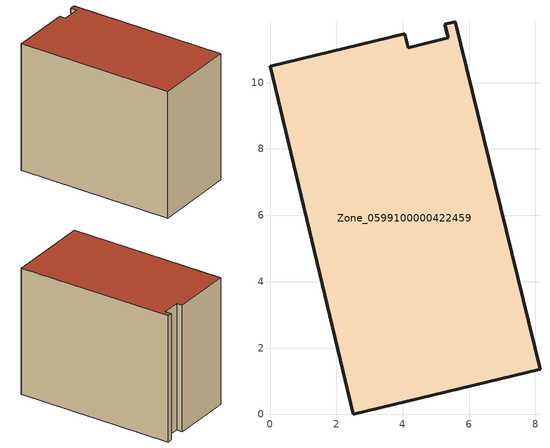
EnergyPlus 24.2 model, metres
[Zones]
Zone_0599100000422459
 floor ground (C_G): 4.16,11.06 5.37,11.35 5.27,11.76 5.58,11.84 8.14,1.36 2.51,0 0,10.49 4.06,11.47 z0
 wall outside (C_F): 5.37,11.35 4.16,11.06 4.06,11.47 0,10.49 2.51,0 8.14,1.36 5.58,11.84 5.27,11.76 5.37,11.35 z0:8.81
 roof outside (C_R): 0,10.49 2.51,0 8.14,1.36 5.58,11.84 5.27,11.76 5.37,11.35 4.16,11.06 4.06,11.47 z8.81
[BUILDING]
Pand.0599100000422459: North Axis=0; Terrain=City; Loads Convergence Tolerance Value=0.04; Temperature Convergence Tolerance Value=0.4; Solar Distribution=FullExterior; Maximum Number of Warmup Days=25; Minimum Number of Warmup Days=1
[Site:Location]
Rotterdam.The.Hague.AP_ZH_NLD Design_Conditions: Latitude=51.96; Longitude=4.45; Time Zone=1; Elevation=-4.5
[SITE:GROUNDTEMPERATURE:BUILDINGSURFACE]
18, 18, 18, 18, 18, 18, 18, 18, 18, 18, 18, 18
[MATERIAL] Thermal Absorptance=0.9; Solar Absorptance=0.7; Visible Absorptance=0.7
Name | Roughness | Thickness | Conductivity | Density | Specific Heat
G.TI.2006-2014 | MediumSmooth | 0.15 | 0.06 | 540 | 1210
F.TI.2006-2014 | Rough | 0.3 | 0.12 | 1920 | 840
R.TI.2006-2014 | MediumRough | 0.2 | 0.08 | 1500 | 1000
[CONSTRUCTION]
C_G: G.TI.2006-2014
C_F: F.TI.2006-2014
C_R: R.TI.2006-2014
[ZONE]
Zone_0599100000422459: Type=1; Multiplier=1; Ceiling Height=Autocalculate; Volume=Autocalculate; Floor Area=autocalculate; Part of Total Floor Area=Yes
[ZONEINFILTRATION:DESIGNFLOWRATE]
Infil_Zone_0599100000422459: Zone or ZoneList or Space or SpaceList=Zone_0599100000422459; Schedule=AlwaysOn; Design Flow Rate Calculation Method=Flow/Area; Flow Rate per Floor Area=0.0015; Constant Term Coefficient=1; Temperature Term Coefficient=0; Velocity Term Coefficient=0; Velocity Squared Term Coefficient=0
[HVACTEMPLATE:ZONE:IDEALLOADSAIRSYSTEM]
Zone_0599100000422459: Maximum Heating Supply Air Temperature=50; Minimum Cooling Supply Air Temperature=13; Maximum Heating Supply Air Humidity Ratio=0.0156; Minimum Cooling Supply Air Humidity Ratio=0.0077; Heating Limit=NoLimit; Cooling Limit=NoLimit; Dehumidification Control Type=ConstantSensibleHeatRatio; Cooling Sensible Heat Ratio=0.7; Dehumidification Setpoint=60; Humidification Control Type=None; Humidification Setpoint=30; Outdoor Air Method=None; Outdoor Air Flow Rate per Person=0.00944; Outdoor Air Flow Rate per Zone Floor Area=0; Outdoor Air Flow Rate per Zone=0; Demand Controlled Ventilation Type=None; Outdoor Air Economizer Type=NoEconomizer; Heat Recovery Type=None; Sensible Heat Recovery Effectiveness=0.7; Latent Heat Recovery Effectiveness=0.65
[ZONECONTROL:THERMOSTAT]
ThermostatControl_Zone_0599100000422459: Zone or ZoneList=Zone_0599100000422459; Control Type Schedule=DualSetpointControlType; Control 1=Thermostat_Zone_0599100000422459; Temperature Difference Between Cutout And Setpoint=0
[THERMOSTATSETPOINT:DUALSETPOINT]
Thermostat_Zone_0599100000422459: Heating Setpoint Temperature Schedule=HeatingSetpoint_Zone_0599100000422459; Cooling Setpoint Temperature Schedule=CoolingSetpoint_Zone_0599100000422459
[SCHEDULE:COMPACT]
HeatingSetpoint_Zone_0599100000422459: Through: 12/31, For: AllDays, Until: 24:00, 21
CoolingSetpoint_Zone_0599100000422459: Through: 12/31, For: AllDays, Until: 24:00, 24
DualSetpointControlType: Through: 12/31, For: AllDays, Until: 24:00, 4
AlwaysOn: Through: 12/31, For: AllDays, Until: 24:00, 1
